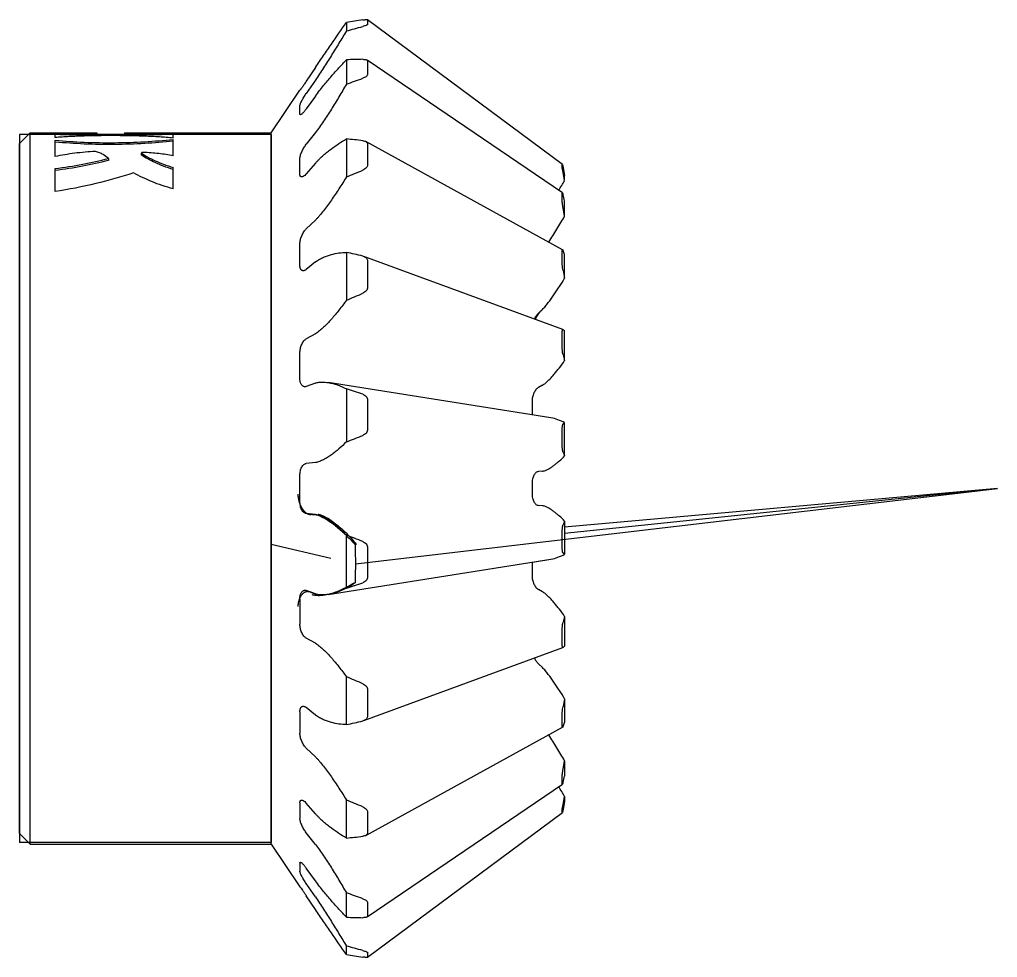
# Model space of a CAD drawing. Header units: inches. Extents: x -164 to 250, y -285 to 80.
# Drawn here: x 103.409 to 105.574, y 33.245 to 35.321 of the extents above; entities that cross this region are included whole.
import ezdxf

# ---------------------------------------------------------------- set-up
doc = ezdxf.new("R2010")
doc.units = ezdxf.units.IN
doc.header["$MEASUREMENT"] = 0
for name, color, linetype in [('LAY0001', 7, 'Continuous'), ('LAYER_CURVE', 7, 'Continuous'), ('LAYER_CUT_FEAT', 7, 'Continuous'), ('LAYER_FEATURE', 7, 'Continuous')]:
    doc.layers.add(name, color=color, linetype=linetype)

msp = doc.modelspace()

# ---------------------------------------------------------------- linework, layer by layer
at = {"color": 7, "linetype": 'Continuous'}
for p, q in [((104.6109, 34.99947), (104.1797, 35.32027)), ((104.61108, 34.93699), (104.17838, 35.23091)), ((104.06435, 35.21468), (104.04389, 35.18406)), ((104.06435, 35.18681), (104.04389, 35.1571)), ((104.02974, 35.16406), (104.02974, 35.16454)), ((104.02975, 35.16404), (104.02974, 35.16406)), ((104.02989, 35.16415), (104.02975, 35.16404)), ((104.06435, 35.15132), (104.04389, 35.12278)), ((104.02974, 35.11192), (104.02974, 35.12992)), ((103.43263, 35.07006), (103.58003, 35.07006)), ((103.48775, 35.05953), (103.48775, 35.0699)), ((103.58003, 35.07006), (103.58003, 35.06519)), ((103.64154, 35.06612), (103.58003, 35.06612)), ((103.64154, 35.07006), (103.96649, 35.07006)), ((103.64154, 35.07006), (103.64154, 35.06547)), ((103.74919, 35.05838), (103.74919, 35.06999)), ((104.06435, 35.07043), (104.04389, 35.04454)), ((103.48775, 35.01747), (103.48775, 35.05339)), ((103.74919, 35.01922), (103.74919, 35.05532)), ((104.61149, 34.81129), (104.17571, 35.05054)), ((103.67876, 35.02108), (103.67876, 35.02526)), ((103.67923, 35.02041), (103.67876, 35.02108)), ((103.60565, 35.01305), (103.60565, 35.0088)), ((103.74919, 34.94597), (103.74919, 34.99316)), ((104.02974, 34.97861), (104.02974, 35.01284)), ((104.06435, 35.00293), (104.04389, 34.97926)), ((103.48775, 34.94012), (103.48775, 34.99089)), ((104.06435, 34.87694), (104.04389, 34.85741)), ((104.02974, 34.77717), (104.02974, 34.82429)), ((104.06435, 34.78404), (104.04389, 34.76756)), ((104.6122, 34.63494), (104.17106, 34.79646)), ((104.56691, 34.67915), (104.55789, 34.67053)), ((104.06435, 34.62527), (104.04389, 34.61401)), ((104.02974, 34.52733), (104.02974, 34.58272)), ((104.06435, 34.51606), (104.04389, 34.50839)), ((104.5857, 34.4391), (104.09251, 34.51714)), ((104.56691, 34.51124), (104.55789, 34.50628)), ((104.54382, 34.47525), (104.54382, 34.45363)), ((104.06435, 34.34007), (104.04389, 34.33818)), ((104.56691, 34.32096), (104.55789, 34.32013)), ((104.02974, 34.25354), (104.02974, 34.31177)), ((104.54382, 34.29402), (104.54382, 34.27129)), ((104.56691, 34.24435), (104.55789, 34.24518)), ((104.06435, 34.22524), (104.04389, 34.22713)), ((104.54476, 34.11974), (104.5857, 34.12621)), ((104.54382, 34.11168), (104.54382, 34.09006)), ((104.06435, 34.04925), (104.04389, 34.05692)), ((104.56691, 34.05407), (104.55789, 34.05903)), ((104.02974, 34.03798), (104.02974, 33.98259)), ((104.06435, 33.94004), (104.04389, 33.9513)), ((104.17106, 33.76885), (104.6122, 33.93037)), ((104.56691, 33.88616), (104.55789, 33.89478)), ((104.02974, 33.78814), (104.02974, 33.74102)), ((104.06435, 33.78127), (104.04389, 33.79775)), ((104.17571, 33.51477), (104.61149, 33.75402)), ((104.06435, 33.68837), (104.04389, 33.7079)), ((104.17838, 33.3344), (104.61108, 33.62832)), ((104.02974, 33.5867), (104.02974, 33.55247)), ((104.06435, 33.56238), (104.04389, 33.58605)), ((104.1797, 33.24504), (104.6109, 33.56584)), ((104.06435, 33.49488), (104.04389, 33.52077)), ((104.02974, 33.45339), (104.02974, 33.43539)), ((104.06435, 33.41399), (104.04389, 33.44253)), ((104.02974, 33.40125), (104.02975, 33.40127)), ((104.02974, 33.40125), (104.02974, 33.40077)), ((104.02975, 33.40127), (104.03031, 33.40066)), ((104.06435, 33.3785), (104.04389, 33.40821)), ((104.06435, 33.35063), (104.04389, 33.38126))]:
    msp.add_line(p, q, dxfattribs=at)
msp.add_arc((104.61065, 34.63195), 0.06446, 142.89805, 143.7947, dxfattribs=at)
for points, knots in [([(104.04389, 35.18406), (104.04226, 35.18162), (104.03988, 35.17808), (104.03678, 35.1736), (104.03475, 35.17071), (104.03301, 35.16827), (104.03163, 35.16636), (104.03063, 35.16505), (104.0301, 35.16436), (104.02989, 35.16415)], [0, 0, 0, 0, 0.3612195, 0.5254513, 0.6718985, 0.7960282, 0.8939709, 0.9626672, 1, 1, 1, 1]), ([(104.02974, 35.12992), (104.02974, 35.13018), (104.02981, 35.13077), (104.03012, 35.13219), (104.03088, 35.13437), (104.0322, 35.13739), (104.03396, 35.1409), (104.03609, 35.14476), (104.03935, 35.15026), (104.04202, 35.15438), (104.04389, 35.1571)], [0, 0, 0, 0, 0.0255874, 0.057743, 0.1415442, 0.2495506, 0.3782187, 0.5230073, 0.678699, 1, 1, 1, 1]), ([(104.04389, 35.12278), (104.04317, 35.12177), (104.04175, 35.11986), (104.03962, 35.1172), (104.03758, 35.1149), (104.03571, 35.113), (104.03404, 35.11155), (104.03276, 35.11068), (104.03186, 35.11026), (104.03119, 35.11006), (104.03067, 35.11008), (104.03042, 35.11021)], [0, 0, 0, 0, 0.1953342, 0.376554, 0.5396566, 0.6811491, 0.7982752, 0.8893455, 0.92515, 0.9548821, 1, 1, 1, 1]), ([(104.03042, 35.11021), (104.03031, 35.11027), (104.0301, 35.11045), (104.02988, 35.11084), (104.02976, 35.11134), (104.02974, 35.11172), (104.02974, 35.11192)], [0, 0, 0, 0, 0.1984575, 0.4188777, 0.6822092, 1, 1, 1, 1]), ([(103.48775, 35.0699), (103.50269, 35.06974), (103.53345, 35.06932), (103.56421, 35.06913), (103.58003, 35.06913)], [0, 0, 0, 0, 0.4856606, 1, 1, 1, 1]), ([(103.58003, 35.06519), (103.56421, 35.06519), (103.53345, 35.06538), (103.50269, 35.0658), (103.48775, 35.06596)], [0, 0, 0, 0, 0.5143393, 1, 1, 1, 1]), ([(103.74919, 35.05838), (103.73901, 35.05936), (103.7181, 35.06096), (103.68608, 35.06252), (103.65298, 35.06343), (103.61929, 35.0638), (103.58548, 35.06365), (103.55206, 35.06298), (103.51952, 35.06172), (103.49818, 35.06037), (103.48775, 35.05953)], [0, 0, 0, 0, 0.1172736, 0.240335, 0.3674672, 0.4968581, 0.6266521, 0.7549856, 0.8800227, 1, 1, 1, 1]), ([(103.64154, 35.06941), (103.66005, 35.06932), (103.6875, 35.06937), (103.72339, 35.06973), (103.74076, 35.06992), (103.74919, 35.06999)], [0, 0, 0, 0, 0.5158149, 0.7649693, 1, 1, 1, 1]), ([(103.74919, 35.06605), (103.74076, 35.06598), (103.72339, 35.06579), (103.6875, 35.06543), (103.66005, 35.06538), (103.64154, 35.06547)], [0, 0, 0, 0, 0.2350318, 0.4841851, 1, 1, 1, 1]), ([(103.48775, 35.05339), (103.50924, 35.05154), (103.55314, 35.04863), (103.61938, 35.0475), (103.68507, 35.04977), (103.72824, 35.05327), (103.74919, 35.05532)], [0, 0, 0, 0, 0.247147, 0.5039282, 0.7587093, 1, 1, 1, 1]), ([(103.74919, 35.05131), (103.72824, 35.04924), (103.68507, 35.04573), (103.61938, 35.04345), (103.55314, 35.04459), (103.50924, 35.04751), (103.48775, 35.04937)], [0, 0, 0, 0, 0.2412916, 0.4960722, 0.7528528, 1, 1, 1, 1]), ([(104.02974, 35.01284), (104.02974, 35.01388), (104.02998, 35.01616), (104.03082, 35.01978), (104.03214, 35.02379), (104.03453, 35.02958), (104.03829, 35.03669), (104.04193, 35.04205), (104.04389, 35.04454)], [0, 0, 0, 0, 0.0886917, 0.1949607, 0.3161331, 0.4485262, 0.7292455, 1, 1, 1, 1]), ([(103.57715, 35.02893), (103.56176, 35.02794), (103.5318, 35.02521), (103.50208, 35.02045), (103.48775, 35.01747)], [0, 0, 0, 0, 0.5132453, 1, 1, 1, 1]), ([(103.60565, 35.01305), (103.6023, 35.0166), (103.59582, 35.02116), (103.58593, 35.02587), (103.5802, 35.02795), (103.57715, 35.02893)], [0, 0, 0, 0, 0.445174, 0.7083168, 1, 1, 1, 1]), ([(103.68345, 35.02665), (103.68286, 35.02668), (103.68198, 35.02667), (103.68088, 35.02651), (103.68016, 35.02634), (103.67957, 35.02613), (103.67913, 35.02588), (103.67884, 35.02559), (103.67876, 35.02536), (103.67876, 35.02526)], [0, 0, 0, 0, 0.3432788, 0.5035566, 0.6466954, 0.7680182, 0.8654081, 0.9402713, 1, 1, 1, 1]), ([(103.67876, 35.02526), (103.67876, 35.0252), (103.67881, 35.02492), (103.67904, 35.02471), (103.67923, 35.02459)], [0, 0, 0, 0, 0.2086356, 1, 1, 1, 1]), ([(103.67923, 35.02459), (103.68363, 35.02164), (103.69342, 35.01579), (103.70972, 35.00769), (103.72854, 34.9999), (103.74206, 34.99533), (103.74919, 34.99316)], [0, 0, 0, 0, 0.2065483, 0.4438926, 0.7093563, 1, 1, 1, 1]), ([(103.74919, 34.98879), (103.74206, 34.99097), (103.72854, 34.99558), (103.70972, 35.00341), (103.69341, 35.01157), (103.68363, 35.01744), (103.67923, 35.02041)], [0, 0, 0, 0, 0.2905521, 0.5559767, 0.7933485, 1, 1, 1, 1]), ([(103.74919, 35.01922), (103.73856, 35.02112), (103.7167, 35.0242), (103.6947, 35.02601), (103.68345, 35.02665)], [0, 0, 0, 0, 0.4894518, 1, 1, 1, 1]), ([(103.48775, 34.99089), (103.50822, 34.99339), (103.54777, 34.99964), (103.58684, 35.00834), (103.60565, 35.01305)], [0, 0, 0, 0, 0.5154955, 1, 1, 1, 1]), ([(103.60565, 35.0088), (103.58684, 35.00407), (103.54778, 34.99532), (103.50823, 34.98902), (103.48775, 34.98651)], [0, 0, 0, 0, 0.4845152, 1, 1, 1, 1]), ([(103.66121, 34.98122), (103.63378, 34.97242), (103.57657, 34.95599), (103.51811, 34.94446), (103.48775, 34.94012)], [0, 0, 0, 0, 0.4843943, 1, 1, 1, 1]), ([(103.74919, 34.94597), (103.733, 34.95028), (103.7029, 34.96038), (103.67424, 34.974), (103.66121, 34.98122)], [0, 0, 0, 0, 0.5294456, 1, 1, 1, 1]), ([(104.03228, 34.97262), (104.03187, 34.9728), (104.03108, 34.97339), (104.03028, 34.97477), (104.02982, 34.97655), (104.02974, 34.97789), (104.02974, 34.97861)], [0, 0, 0, 0, 0.1968451, 0.4176367, 0.6823621, 1, 1, 1, 1]), ([(104.04389, 34.97926), (104.04284, 34.97805), (104.04082, 34.97594), (104.03806, 34.97382), (104.03598, 34.97279), (104.03462, 34.97238), (104.03337, 34.97229), (104.03261, 34.97248), (104.03228, 34.97262)], [0, 0, 0, 0, 0.3418265, 0.6216536, 0.7368435, 0.8362676, 0.9224171, 1, 1, 1, 1]), ([(104.02974, 34.82429), (104.02974, 34.82568), (104.02995, 34.82858), (104.03108, 34.83466), (104.03366, 34.8423), (104.03742, 34.84941), (104.04099, 34.85435), (104.04291, 34.85647), (104.04389, 34.85741)], [0, 0, 0, 0, 0.1131616, 0.2370756, 0.503175, 0.7676271, 0.8895373, 1, 1, 1, 1]), ([(104.03543, 34.76494), (104.03499, 34.76508), (104.03413, 34.76546), (104.03255, 34.7667), (104.03099, 34.76912), (104.02994, 34.77286), (104.02974, 34.77566), (104.02974, 34.77717)], [0, 0, 0, 0, 0.0957931, 0.1949139, 0.4163313, 0.6835728, 1, 1, 1, 1]), ([(104.04389, 34.76756), (104.04318, 34.76699), (104.04177, 34.766), (104.03956, 34.76499), (104.03742, 34.76459), (104.03605, 34.76475), (104.03543, 34.76494)], [0, 0, 0, 0, 0.2974583, 0.5587177, 0.7891442, 1, 1, 1, 1]), ([(104.55789, 34.67053), (104.55616, 34.66888), (104.55291, 34.6649), (104.55034, 34.66047), (104.54915, 34.65803)], [0, 0, 0, 0, 0.4680936, 1, 1, 1, 1]), ([(104.55115, 34.6573), (104.55169, 34.65846), (104.55389, 34.66286), (104.55649, 34.66708), (104.55864, 34.67003)], [0, 0, 0, 0, 0.2585445, 1, 1, 1, 1]), ([(104.55925, 34.67084), (104.55969, 34.67142), (104.56139, 34.6736), (104.56326, 34.67566), (104.56473, 34.67707)], [0, 0, 0, 0, 0.2635592, 1, 1, 1, 1]), ([(104.02974, 34.58272), (104.02974, 34.58596), (104.03052, 34.59249), (104.03303, 34.6002), (104.03592, 34.60573), (104.03833, 34.60923), (104.04095, 34.61204), (104.04291, 34.61347), (104.04389, 34.61401)], [0, 0, 0, 0, 0.2733171, 0.5485896, 0.6780236, 0.7976579, 0.9052915, 1, 1, 1, 1]), ([(104.03981, 34.5079), (104.03909, 34.508), (104.03763, 34.50844), (104.03566, 34.50972), (104.03391, 34.51157), (104.03184, 34.5149), (104.03014, 34.52025), (104.02974, 34.52486), (104.02974, 34.52733)], [0, 0, 0, 0, 0.0926311, 0.1900638, 0.2964665, 0.4143226, 0.6860754, 1, 1, 1, 1]), ([(104.04389, 34.50839), (104.04323, 34.50814), (104.04188, 34.50779), (104.04048, 34.5078), (104.03981, 34.5079)], [0, 0, 0, 0, 0.5127762, 1, 1, 1, 1]), ([(104.55789, 34.50628), (104.55691, 34.50574), (104.55497, 34.50432), (104.55237, 34.50154), (104.54997, 34.49808), (104.5471, 34.49261), (104.54459, 34.48496), (104.54382, 34.47848), (104.54382, 34.47525)], [0, 0, 0, 0, 0.0946964, 0.2022195, 0.3216687, 0.4508928, 0.7259777, 1, 1, 1, 1]), ([(104.54382, 34.45363), (104.54382, 34.45292), (104.5439, 34.4502), (104.54426, 34.44749), (104.54473, 34.44554)], [0, 0, 0, 0, 0.2618736, 1, 1, 1, 1]), ([(104.02974, 34.31177), (104.02974, 34.31505), (104.03041, 34.32133), (104.03292, 34.32859), (104.03587, 34.33322), (104.03831, 34.33581), (104.04099, 34.33755), (104.04295, 34.3381), (104.04389, 34.33818)], [0, 0, 0, 0, 0.3050809, 0.583392, 0.7056644, 0.8147802, 0.9117238, 1, 1, 1, 1]), ([(104.55789, 34.32013), (104.55695, 34.32004), (104.55501, 34.31951), (104.55235, 34.31779), (104.54993, 34.31524), (104.54699, 34.31066), (104.54449, 34.30349), (104.54382, 34.29727), (104.54382, 34.29402)], [0, 0, 0, 0, 0.0884545, 0.1854835, 0.2945615, 0.4166936, 0.694673, 1, 1, 1, 1]), ([(104.54382, 34.27129), (104.54382, 34.26804), (104.54449, 34.26182), (104.54699, 34.25465), (104.54993, 34.25007), (104.55235, 34.24752), (104.55501, 34.2458), (104.55695, 34.24527), (104.55789, 34.24518)], [0, 0, 0, 0, 0.3053244, 0.5833038, 0.7054367, 0.8145156, 0.9115452, 1, 1, 1, 1]), ([(104.04389, 34.22713), (104.04295, 34.22721), (104.04099, 34.22776), (104.03831, 34.2295), (104.03587, 34.23209), (104.03292, 34.23672), (104.03041, 34.24398), (104.02974, 34.25026), (104.02974, 34.25354)], [0, 0, 0, 0, 0.0882759, 0.1852189, 0.2943338, 0.4166055, 0.6949161, 1, 1, 1, 1]), ([(104.54473, 34.11977), (104.54458, 34.11914), (104.54403, 34.11648), (104.54382, 34.11375), (104.54382, 34.11168)], [0, 0, 0, 0, 0.2374407, 1, 1, 1, 1]), ([(104.54382, 34.09006), (104.54382, 34.08683), (104.54459, 34.08035), (104.5471, 34.0727), (104.54997, 34.06723), (104.55237, 34.06377), (104.55497, 34.06099), (104.55691, 34.05957), (104.55789, 34.05903)], [0, 0, 0, 0, 0.2740191, 0.5491044, 0.6783313, 0.7977811, 0.905304, 1, 1, 1, 1]), ([(104.02974, 34.03798), (104.02974, 34.04045), (104.03014, 34.04506), (104.03184, 34.05041), (104.03391, 34.05374), (104.03566, 34.05559), (104.03763, 34.05688), (104.03909, 34.05731), (104.03981, 34.05741)], [0, 0, 0, 0, 0.3139228, 0.5856755, 0.703532, 0.8099352, 0.9073684, 1, 1, 1, 1]), ([(104.03981, 34.05741), (104.04048, 34.05751), (104.04188, 34.05752), (104.04323, 34.05717), (104.04389, 34.05692)], [0, 0, 0, 0, 0.4872245, 1, 1, 1, 1]), ([(104.04389, 33.9513), (104.04291, 33.95184), (104.04095, 33.95327), (104.03833, 33.95608), (104.03592, 33.95958), (104.03303, 33.96511), (104.03052, 33.97282), (104.02974, 33.97935), (104.02974, 33.98259)], [0, 0, 0, 0, 0.0947082, 0.2023414, 0.3219751, 0.4514086, 0.7266812, 1, 1, 1, 1]), ([(104.54915, 33.90728), (104.55034, 33.90484), (104.55291, 33.90041), (104.55616, 33.89643), (104.55789, 33.89478)], [0, 0, 0, 0, 0.5319063, 1, 1, 1, 1]), ([(104.02974, 33.78814), (104.02974, 33.78965), (104.02994, 33.79245), (104.03099, 33.79619), (104.03255, 33.79861), (104.03413, 33.79985), (104.03499, 33.80023), (104.03543, 33.80037)], [0, 0, 0, 0, 0.3164288, 0.5836706, 0.8050869, 0.9042073, 1, 1, 1, 1]), ([(104.03543, 33.80037), (104.03605, 33.80056), (104.03742, 33.80072), (104.03956, 33.80032), (104.04177, 33.79931), (104.04318, 33.79832), (104.04389, 33.79775)], [0, 0, 0, 0, 0.2108558, 0.4412824, 0.7025416, 1, 1, 1, 1]), ([(104.04389, 33.7079), (104.04291, 33.70884), (104.04099, 33.71096), (104.03742, 33.7159), (104.03366, 33.72301), (104.03108, 33.73065), (104.02995, 33.73673), (104.02974, 33.73963), (104.02974, 33.74102)], [0, 0, 0, 0, 0.1104629, 0.2323733, 0.4968259, 0.7629256, 0.886839, 1, 1, 1, 1]), ([(104.02974, 33.5867), (104.02974, 33.58742), (104.02982, 33.58876), (104.03028, 33.59055), (104.03108, 33.59192), (104.03187, 33.59251), (104.03228, 33.59269)], [0, 0, 0, 0, 0.3176373, 0.5823623, 0.8031543, 1, 1, 1, 1]), ([(104.03228, 33.59269), (104.03261, 33.59283), (104.03337, 33.59302), (104.03462, 33.59293), (104.03598, 33.59252), (104.03806, 33.59149), (104.04082, 33.58937), (104.04284, 33.58726), (104.04389, 33.58605)], [0, 0, 0, 0, 0.0775827, 0.1637321, 0.2631562, 0.3783462, 0.6581737, 1, 1, 1, 1]), ([(104.04389, 33.52077), (104.04193, 33.52326), (104.03829, 33.52862), (104.03453, 33.53573), (104.03214, 33.54152), (104.03082, 33.54553), (104.02998, 33.54915), (104.02974, 33.55143), (104.02974, 33.55247)], [0, 0, 0, 0, 0.2707536, 0.5514719, 0.683865, 0.8050379, 0.9113076, 1, 1, 1, 1]), ([(104.02974, 33.45339), (104.02974, 33.45359), (104.02976, 33.45397), (104.02988, 33.45447), (104.0301, 33.45486), (104.03031, 33.45504), (104.03042, 33.4551)], [0, 0, 0, 0, 0.3177936, 0.5811232, 0.8015421, 1, 1, 1, 1]), ([(104.03042, 33.4551), (104.03067, 33.45523), (104.03119, 33.45525), (104.03186, 33.45505), (104.03276, 33.45463), (104.03404, 33.45376), (104.03571, 33.45231), (104.03758, 33.45041), (104.03962, 33.44811), (104.04175, 33.44545), (104.04317, 33.44354), (104.04389, 33.44253)], [0, 0, 0, 0, 0.0451174, 0.0748492, 0.1106536, 0.2017235, 0.3188496, 0.4603423, 0.6234454, 0.8046657, 1, 1, 1, 1]), ([(104.04389, 33.40821), (104.04202, 33.41093), (104.03935, 33.41505), (104.03609, 33.42055), (104.03396, 33.42441), (104.0322, 33.42792), (104.03088, 33.43094), (104.03012, 33.43312), (104.02981, 33.43454), (104.02974, 33.43513), (104.02974, 33.43539)], [0, 0, 0, 0, 0.3212998, 0.4769908, 0.6217791, 0.7504473, 0.8584543, 0.9422564, 0.9744124, 1, 1, 1, 1]), ([(104.03031, 33.40066), (104.03099, 33.39982), (104.0327, 33.39748), (104.03575, 33.39321), (104.03962, 33.38761), (104.04242, 33.38346), (104.04389, 33.38126)], [0, 0, 0, 0, 0.1376615, 0.366645, 0.663949, 1, 1, 1, 1])]:
    msp.add_open_spline(points, degree=3, knots=knots, dxfattribs=at)
at = {"layer": 'LAY0001', "color": 6, "linetype": 'Continuous'}
for p, q in [((103.96649, 35.06612), (103.40901, 35.06612)), ((103.96649, 33.49919), (103.40901, 33.49919))]:
    msp.add_line(p, q, dxfattribs=at)
at = {"layer": 'LAY0001', "color": 7, "linetype": 'Continuous'}
for p, q in [((103.40901, 35.06612), (103.40901, 33.49919)), ((103.96649, 35.06612), (103.96649, 33.49919))]:
    msp.add_line(p, q, dxfattribs=at)
at = {"layer": 'LAYER_CURVE', "color": 40, "linetype": 'Continuous'}
for p, q in [((104.15259, 34.11587), (105.57437, 34.28266)), ((105.57437, 34.28266), (104.61604, 34.19706)), ((105.57437, 34.28266), (104.61604, 34.18271)), ((103.96649, 34.15954), (104.09799, 34.12868))]:
    msp.add_line(p, q, dxfattribs=at)
at = {"layer": 'LAYER_CURVE', "color": 4, "linetype": 'Continuous'}
for p, q in [((104.06513, 34.04806), (104.06346, 34.04854)), ((104.09251, 34.04819), (104.09178, 34.04806))]:
    msp.add_line(p, q, dxfattribs=at)
at = {"layer": 'LAYER_CURVE', "color": 40, "linetype": 'Continuous'}
msp.add_arc((104.06477, 34.17107), 0.12542, 282.09385, 283.28308, dxfattribs=at)
at = {"layer": 'LAYER_CURVE', "color": 4, "linetype": 'Continuous'}
for points, knots in [([(104.05686, 34.22483), (104.05598, 34.2248), (104.05466, 34.22472), (104.05291, 34.22472), (104.0516, 34.22448), (104.05026, 34.22513), (104.04894, 34.22552), (104.04761, 34.22604), (104.04627, 34.22632), (104.045, 34.22744), (104.04371, 34.22832), (104.04244, 34.22932), (104.04112, 34.2301), (104.03999, 34.23165), (104.03879, 34.23298), (104.03764, 34.23442), (104.03641, 34.23565), (104.03543, 34.2376), (104.03437, 34.23935), (104.03337, 34.24119), (104.03225, 34.24288), (104.03152, 34.24505), (104.03068, 34.24709), (104.0299, 34.24919), (104.029, 34.25118), (104.02852, 34.25354), (104.02792, 34.25579), (104.02739, 34.25808), (104.02672, 34.26031), (104.02651, 34.26277), (104.02608, 34.26597), (104.02578, 34.26839), (104.02558, 34.27)], [0, 0, 0, 0, 0.0625, 0.09375, 0.125, 0.15625, 0.1875, 0.21875, 0.25, 0.28125, 0.3125, 0.34375, 0.375, 0.40625, 0.4375, 0.46875, 0.5, 0.53125, 0.5625, 0.59375, 0.625, 0.65625, 0.6875, 0.71875, 0.75, 0.78125, 0.8125, 0.84375, 0.875, 0.90625, 0.9375, 1, 1, 1, 1]), ([(104.05686, 34.22483), (104.05904, 34.22534), (104.06402, 34.22536), (104.07144, 34.22291), (104.07881, 34.21968), (104.08547, 34.21611), (104.09362, 34.21116), (104.10318, 34.20452), (104.11402, 34.1959), (104.12421, 34.18692), (104.13698, 34.1747), (104.1462, 34.16488), (104.15219, 34.15812)], [0, 0, 0, 0, 0.0665289, 0.1502562, 0.2225416, 0.2894909, 0.3530095, 0.4729191, 0.5860508, 0.694395, 0.7986386, 1, 1, 1, 1]), ([(104.15219, 34.15812), (104.1523, 34.15147), (104.15249, 34.13817), (104.1526, 34.12158), (104.15257, 34.10999), (104.15255, 34.10338), (104.15251, 34.09923), (104.15249, 34.09595), (104.15247, 34.09382), (104.15246, 34.09229), (104.15244, 34.0907), (104.15241, 34.08898), (104.15237, 34.08562), (104.15229, 34.08056), (104.15222, 34.07606), (104.15219, 34.07381)], [0, 0, 0, 0, 0.25, 0.5, 0.625, 0.6875, 0.75, 0.78125, 0.8125, 0.828125, 0.84375, 0.859375, 0.875, 0.9375, 1, 1, 1, 1]), ([(104.15219, 34.07381), (104.1462, 34.06987), (104.13698, 34.06437), (104.12421, 34.05814), (104.11402, 34.05395), (104.10342, 34.05049), (104.09615, 34.04883), (104.09251, 34.04819)], [0, 0, 0, 0, 0.3148572, 0.4778569, 0.6472683, 0.8241659, 1, 1, 1, 1]), ([(104.02558, 34.02135), (104.02578, 34.02284), (104.02607, 34.02509), (104.0265, 34.02805), (104.0267, 34.03037), (104.02736, 34.0323), (104.02789, 34.03435), (104.02849, 34.03632), (104.02896, 34.03845), (104.02986, 34.04003), (104.03064, 34.04177), (104.03147, 34.04342), (104.0322, 34.04526), (104.03329, 34.04641), (104.03428, 34.04776), (104.03531, 34.04901), (104.03626, 34.05048), (104.03752, 34.05117), (104.03869, 34.05208), (104.0399, 34.05288), (104.04106, 34.05393), (104.04237, 34.05409), (104.04364, 34.0545), (104.04493, 34.05478), (104.04619, 34.05532), (104.04754, 34.05497), (104.04886, 34.05487), (104.05019, 34.05465), (104.05152, 34.05468), (104.05285, 34.05382), (104.05463, 34.05299), (104.05597, 34.05229), (104.05686, 34.05184)], [0, 0, 0, 0, 0.0625, 0.09375, 0.125, 0.15625, 0.1875, 0.21875, 0.25, 0.28125, 0.3125, 0.34375, 0.375, 0.40625, 0.4375, 0.46875, 0.5, 0.53125, 0.5625, 0.59375, 0.625, 0.65625, 0.6875, 0.71875, 0.75, 0.78125, 0.8125, 0.84375, 0.875, 0.90625, 0.9375, 1, 1, 1, 1]), ([(104.09178, 34.04806), (104.08972, 34.04772), (104.08547, 34.04714), (104.07881, 34.04669), (104.072, 34.0469), (104.06736, 34.04749), (104.06513, 34.04806)], [0, 0, 0, 0, 0.2354852, 0.4836891, 0.7516755, 1, 1, 1, 1])]:
    msp.add_open_spline(points, degree=3, knots=knots, dxfattribs=at)
at = {"layer": 'LAYER_CURVE', "color": 40, "linetype": 'Continuous'}
for points, knots in [([(104.06993, 34.22571), (104.07044, 34.22563), (104.07259, 34.22526), (104.07703, 34.22387), (104.08432, 34.22083), (104.09421, 34.21538), (104.10663, 34.20692), (104.12134, 34.1948), (104.13587, 34.18062), (104.14718, 34.16812), (104.15326, 34.1609), (104.15528, 34.15844)], [0, 0, 0, 0, 0.0095069, 0.0419735, 0.1029653, 0.1975742, 0.3305823, 0.5063707, 0.7288617, 0.9096206, 1, 1, 1, 1]), ([(104.09358, 34.04901), (104.09913, 34.05032), (104.11109, 34.05402), (104.12716, 34.06101), (104.13988, 34.06788), (104.14678, 34.07205), (104.14909, 34.07349)], [0, 0, 0, 0, 0.262599, 0.5949639, 0.864988, 1, 1, 1, 1]), ([(104.05698, 34.04787), (104.05748, 34.0477), (104.05961, 34.04708), (104.0641, 34.04637), (104.07159, 34.04594), (104.08097, 34.04658), (104.08763, 34.04771), (104.09104, 34.04844)], [0, 0, 0, 0, 0.0312746, 0.1380794, 0.3387233, 0.6499566, 1, 1, 1, 1])]:
    msp.add_open_spline(points, degree=3, knots=knots, dxfattribs=at)
at = {"layer": 'LAYER_CURVE', "color": 4, "linetype": 'Continuous'}
msp.add_open_spline([(104.06346, 34.04854), (104.06125, 34.04926), (104.05904, 34.0503), (104.05686, 34.05184)], degree=3, dxfattribs=at)
at = {"layer": 'LAYER_CUT_FEAT', "color": 7, "linetype": 'Continuous'}
for p, q in [((104.17956, 35.32038), (104.17966, 35.32021)), ((104.17966, 35.32021), (104.17966, 35.30999)), ((104.13279, 35.31395), (104.13279, 35.29537)), ((104.13279, 35.23158), (104.13279, 35.17766)), ((104.17966, 35.22887), (104.17966, 35.1992)), ((104.13279, 35.05632), (104.13279, 34.97234)), ((104.17966, 35.04491), (104.17966, 34.9987)), ((104.61089, 34.99941), (104.6109, 34.99947)), ((104.61089, 34.99235), (104.61089, 34.99941)), ((104.61253, 34.98247), (104.61089, 34.99235)), ((104.6109, 34.99947), (104.61253, 34.99235)), ((104.61253, 34.99235), (104.61604, 34.97558)), ((104.61604, 34.96404), (104.61253, 34.98247)), ((104.61604, 34.96404), (104.61604, 34.97558)), ((104.61089, 34.91582), (104.61089, 34.93631)), ((104.61604, 34.8858), (104.61604, 34.91929)), ((104.61604, 34.8858), (104.61253, 34.90409)), ((104.13279, 34.80533), (104.13279, 34.69951)), ((104.61089, 34.77731), (104.61089, 34.80923)), ((104.61604, 34.74852), (104.61604, 34.80068)), ((104.16889, 34.79712), (104.17106, 34.79646)), ((104.17966, 34.78634), (104.17966, 34.7281)), ((104.61089, 34.59037), (104.61089, 34.6306)), ((104.6122, 34.63494), (104.61253, 34.63473)), ((104.61604, 34.56564), (104.61604, 34.63137)), ((104.13279, 34.50318), (104.13279, 34.38587)), ((104.17966, 34.47846), (104.17966, 34.4139)), ((104.61089, 34.37332), (104.61089, 34.41792)), ((104.61253, 34.42546), (104.61604, 34.42792)), ((104.61604, 34.35506), (104.61604, 34.42792)), ((104.61089, 34.14739), (104.61089, 34.19199)), ((104.61604, 34.21025), (104.61604, 34.13739)), ((104.13279, 34.06213), (104.13279, 34.17944)), ((104.17966, 34.15141), (104.17966, 34.08685)), ((104.61604, 34.13739), (104.61253, 34.13985)), ((104.61604, 33.99967), (104.61604, 33.93394)), ((104.61089, 33.93471), (104.61089, 33.97494)), ((104.61253, 33.93058), (104.6122, 33.93037)), ((104.13279, 33.75998), (104.13279, 33.8658)), ((104.17966, 33.83721), (104.17966, 33.77897)), ((104.61604, 33.81679), (104.61604, 33.76463)), ((104.61089, 33.75608), (104.61089, 33.78801)), ((104.17106, 33.76885), (104.16889, 33.76819)), ((104.61253, 33.66122), (104.61604, 33.67951)), ((104.61604, 33.67951), (104.61604, 33.64602)), ((104.61089, 33.629), (104.61089, 33.64949)), ((104.13279, 33.50899), (104.13279, 33.59297)), ((104.61253, 33.58284), (104.61604, 33.60127)), ((104.61604, 33.58973), (104.61253, 33.57296)), ((104.61604, 33.60127), (104.61604, 33.58973)), ((104.17966, 33.56661), (104.17966, 33.5204)), ((104.61089, 33.57296), (104.61253, 33.58284)), ((104.61089, 33.5659), (104.61089, 33.57296)), ((104.6109, 33.56584), (104.61089, 33.5659)), ((104.61253, 33.57296), (104.6109, 33.56584)), ((104.13279, 33.33373), (104.13279, 33.38765)), ((104.17966, 33.36611), (104.17966, 33.33644)), ((104.13279, 33.25136), (104.13279, 33.26994)), ((104.17956, 33.24493), (104.17903, 33.24476)), ((104.17966, 33.2451), (104.17956, 33.24493)), ((104.17966, 33.25532), (104.17966, 33.2451))]:
    msp.add_line(p, q, dxfattribs=at)
for centre, radius, start, end in [((104.74216, 31.5932), 3.77033, 98.74556, 99.30114), ((102.02638, 43.06479), 8.04989, 285.169087, 285.435529), ((104.19317, 33.74417), 1.48864, 90.93432, 92.32463), ((103.40072, 37.25842), 2.20578, 289.38331, 290.38066), ((104.04554, 34.04865), 1.01144, 82.99502, 85.0517), ((103.61008, 36.28517), 1.41307, 291.71022, 293.29497), ((101.10458, 37.08706), 4.10336, 328.49113, 328.84291), ((101.47299, 34.1077), 3.24614, 14.47857, 14.72417), ((103.95786, 33.95327), 0.86984, 75.95912, 78.39848), ((103.95798, 34.54482), 0.70605, 21.24702, 22.01916), ((108.73674, 35.64097), 4.21624, 191.99287, 192.22016), ((103.72031, 35.71704), 1.09796, 292.06641, 294.11483), ((104.56139, 34.5778), 0.07652, 44.428, 48.06487), ((106.17726, 34.99972), 1.62045, 195.06796, 195.5379), ((103.88002, 33.67208), 0.86869, 70.57695, 73.08363), ((103.80109, 35.27472), 0.94873, 290.46447, 292.81052), ((104.98789, 34.52225), 0.40771, 202.97821, 204.20984), ((105.01446, 34.03145), 0.4367, 155.83105, 156.98091), ((103.8069, 33.30525), 0.93296, 67.16965, 69.55536), ((103.88002, 34.89323), 0.86869, 286.91637, 289.42305), ((106.27787, 33.53806), 1.72475, 164.47631, 164.91783), ((104.56188, 33.987), 0.07582, 311.91835, 315.58878), ((103.72031, 32.84827), 1.09796, 65.88517, 67.93359), ((108.99676, 32.86857), 4.48217, 167.78659, 168.00039), ((103.95615, 34.61957), 0.87756, 281.61225, 284.03015), ((103.97034, 34.01559), 0.69276, 337.97343, 338.76039), ((101.53977, 34.44022), 3.17713, 345.27317, 345.5241), ((100.90522, 31.35688), 4.33676, 31.16656, 31.4994), ((103.62108, 32.30671), 1.38431, 66.68856, 68.30624), ((104.04526, 34.51941), 1.01421, 274.95111, 277.00217), ((103.41981, 31.35969), 2.14964, 69.60631, 70.62971), ((104.19295, 34.81331), 1.48081, 267.67169, 269.06936), ((102.17524, 26.04457), 7.48585, 74.554433, 74.840951), ((104.72669, 36.87467), 3.67166, 260.6914, 261.26191)]:
    msp.add_arc(centre, radius, start, end, dxfattribs=at)
for points, knots in [([(104.16889, 35.31969), (104.17013, 35.31988), (104.17193, 35.32013), (104.17425, 35.3204), (104.17578, 35.32054), (104.17711, 35.32062), (104.1782, 35.32064), (104.17899, 35.32058), (104.17943, 35.32048), (104.17956, 35.32038)], [0, 0, 0, 0, 0.3489175, 0.5075102, 0.6515651, 0.7770011, 0.8792335, 0.954374, 1, 1, 1, 1]), ([(104.06435, 35.21468), (104.06732, 35.21913), (104.07324, 35.22791), (104.08492, 35.24513), (104.10461, 35.27388), (104.12156, 35.29815), (104.13279, 35.31395)], [0, 0, 0, 0, 0.1330716, 0.2635692, 0.5176094, 1, 1, 1, 1]), ([(104.13279, 35.29537), (104.12732, 35.28637), (104.11628, 35.26825), (104.10228, 35.24563), (104.09085, 35.22746), (104.08216, 35.21379), (104.07335, 35.20021), (104.06739, 35.19123), (104.06435, 35.18681)], [0, 0, 0, 0, 0.2462246, 0.495875, 0.6217353, 0.7480494, 0.8744916, 1, 1, 1, 1]), ([(104.17966, 35.30999), (104.17966, 35.30981), (104.17937, 35.30938), (104.17868, 35.30888), (104.17763, 35.30829), (104.1757, 35.30743), (104.17275, 35.30637), (104.17024, 35.30562), (104.16889, 35.30525)], [0, 0, 0, 0, 0.0445581, 0.1169856, 0.2178421, 0.3433587, 0.6488122, 1, 1, 1, 1]), ([(104.06435, 35.15132), (104.06725, 35.15537), (104.07313, 35.16311), (104.082, 35.17431), (104.09073, 35.18492), (104.10204, 35.19823), (104.11592, 35.21386), (104.12721, 35.22585), (104.13279, 35.23158)], [0, 0, 0, 0, 0.1413617, 0.276168, 0.4061178, 0.5319824, 0.7726329, 1, 1, 1, 1]), ([(104.16889, 35.23261), (104.17073, 35.23264), (104.17335, 35.23253), (104.17653, 35.23184), (104.17785, 35.23127), (104.17838, 35.23091)], [0, 0, 0, 0, 0.5640062, 0.8026126, 1, 1, 1, 1]), ([(104.17838, 35.23091), (104.17875, 35.23066), (104.17939, 35.2301), (104.17966, 35.22926), (104.17966, 35.22887)], [0, 0, 0, 0, 0.5334588, 1, 1, 1, 1]), ([(104.17966, 35.1992), (104.17966, 35.19836), (104.179, 35.19704), (104.17769, 35.19561), (104.17579, 35.19404), (104.17284, 35.19233), (104.17026, 35.19123), (104.16889, 35.19072)], [0, 0, 0, 0, 0.175799, 0.2864816, 0.4112042, 0.6923392, 1, 1, 1, 1]), ([(104.13279, 35.17766), (104.12737, 35.1683), (104.11915, 35.15434), (104.10798, 35.13589), (104.0995, 35.12221), (104.09091, 35.10873), (104.08223, 35.09549), (104.07345, 35.08269), (104.06747, 35.07438), (104.06435, 35.07043)], [0, 0, 0, 0, 0.2548444, 0.3818766, 0.5083968, 0.6341373, 0.758716, 0.8813792, 1, 1, 1, 1]), ([(104.06435, 35.00293), (104.0658, 35.00461), (104.06873, 35.0078), (104.07464, 35.01369), (104.08192, 35.02044), (104.09068, 35.02786), (104.10194, 35.0367), (104.1158, 35.04641), (104.12718, 35.05324), (104.13279, 35.05632)], [0, 0, 0, 0, 0.07645, 0.1488732, 0.2871167, 0.4182048, 0.5436098, 0.7798967, 1, 1, 1, 1]), ([(104.16889, 35.05254), (104.17012, 35.05239), (104.17246, 35.05195), (104.17471, 35.05109), (104.17571, 35.05054)], [0, 0, 0, 0, 0.5192314, 1, 1, 1, 1]), ([(104.17571, 35.05054), (104.17628, 35.05022), (104.17733, 35.04953), (104.17862, 35.0482), (104.17947, 35.04664), (104.17966, 35.04548), (104.17966, 35.04491)], [0, 0, 0, 0, 0.2699893, 0.5223085, 0.7620867, 1, 1, 1, 1]), ([(104.17966, 34.9987), (104.17966, 34.99752), (104.17889, 34.99501), (104.17638, 34.99188), (104.17293, 34.98926), (104.17029, 34.9879), (104.16889, 34.9873)], [0, 0, 0, 0, 0.2151168, 0.4583982, 0.7234199, 1, 1, 1, 1]), ([(104.13279, 34.97234), (104.12741, 34.96354), (104.11924, 34.95051), (104.10802, 34.93348), (104.09954, 34.9211), (104.09096, 34.90912), (104.0823, 34.8976), (104.0749, 34.88847), (104.06896, 34.88161), (104.0659, 34.87842), (104.06435, 34.87694)], [0, 0, 0, 0, 0.2629816, 0.3923895, 0.5200404, 0.6455571, 0.7684135, 0.8875216, 0.9451361, 1, 1, 1, 1]), ([(104.61089, 34.93631), (104.61089, 34.93638), (104.61089, 34.93649), (104.6109, 34.93667), (104.61092, 34.93683), (104.61095, 34.93694), (104.61101, 34.93702), (104.61106, 34.937), (104.61108, 34.93699)], [0, 0, 0, 0, 0.2415358, 0.4442514, 0.676257, 0.8273555, 0.9160268, 1, 1, 1, 1]), ([(104.61108, 34.93699), (104.61114, 34.93695), (104.61124, 34.9368), (104.61138, 34.93651), (104.61154, 34.93609), (104.6118, 34.93535), (104.61214, 34.93423), (104.6124, 34.93328), (104.61253, 34.93276)], [0, 0, 0, 0, 0.0441699, 0.1175742, 0.217506, 0.3400919, 0.6405805, 1, 1, 1, 1]), ([(104.61253, 34.90409), (104.61232, 34.90518), (104.61193, 34.90735), (104.61142, 34.91052), (104.61108, 34.91302), (104.61092, 34.91475), (104.61089, 34.91549), (104.61089, 34.91582)], [0, 0, 0, 0, 0.2806514, 0.5588694, 0.8126842, 0.9180309, 1, 1, 1, 1]), ([(104.58088, 34.82809), (104.58705, 34.83744), (104.599, 34.85654), (104.61041, 34.87597), (104.61604, 34.8858)], [0, 0, 0, 0, 0.497219, 1, 1, 1, 1]), ([(104.06435, 34.78404), (104.06579, 34.7852), (104.0687, 34.78729), (104.07463, 34.79079), (104.08193, 34.79445), (104.0907, 34.79792), (104.10203, 34.8015), (104.11604, 34.80437), (104.12728, 34.80524), (104.13279, 34.80533)], [0, 0, 0, 0, 0.0762133, 0.14768, 0.2835266, 0.4124032, 0.5363132, 0.7730669, 1, 1, 1, 1]), ([(104.61089, 34.80923), (104.61089, 34.80958), (104.6109, 34.81016), (104.611, 34.81082), (104.61113, 34.81115), (104.61123, 34.81129), (104.61137, 34.81134), (104.61145, 34.81131), (104.61149, 34.81129)], [0, 0, 0, 0, 0.4436204, 0.73435, 0.8276056, 0.8933826, 0.9445143, 1, 1, 1, 1]), ([(104.61149, 34.81129), (104.61159, 34.81123), (104.61177, 34.81104), (104.61214, 34.81046), (104.61237, 34.80993), (104.61253, 34.80953)], [0, 0, 0, 0, 0.1543912, 0.375493, 1, 1, 1, 1]), ([(104.17106, 34.79646), (104.1722, 34.79604), (104.17439, 34.795), (104.17721, 34.79277), (104.17918, 34.78981), (104.17966, 34.78749), (104.17966, 34.78634)], [0, 0, 0, 0, 0.2594372, 0.5105506, 0.7551323, 1, 1, 1, 1]), ([(104.61253, 34.76488), (104.61209, 34.76696), (104.61152, 34.77014), (104.61102, 34.77429), (104.61089, 34.77635), (104.61089, 34.77731)], [0, 0, 0, 0, 0.5084958, 0.7712803, 1, 1, 1, 1]), ([(104.56691, 34.67915), (104.56804, 34.68022), (104.57024, 34.68253), (104.5734, 34.68622), (104.57659, 34.69009), (104.58083, 34.69549), (104.58606, 34.70252), (104.59222, 34.71124), (104.5983, 34.72025), (104.60634, 34.73264), (104.6122, 34.74212), (104.61604, 34.74852)], [0, 0, 0, 0, 0.0547314, 0.1122843, 0.1712467, 0.231335, 0.3541969, 0.4797545, 0.6074667, 0.7369344, 1, 1, 1, 1]), ([(104.17966, 34.7281), (104.17966, 34.72668), (104.17897, 34.72376), (104.17647, 34.72003), (104.17299, 34.71703), (104.1703, 34.71553), (104.16889, 34.7149)], [0, 0, 0, 0, 0.2378225, 0.4864717, 0.7419869, 1, 1, 1, 1]), ([(104.13279, 34.69951), (104.12745, 34.69211), (104.11931, 34.68126), (104.10805, 34.66734), (104.09958, 34.65747), (104.091, 34.64815), (104.08235, 34.63946), (104.07493, 34.63287), (104.06898, 34.62815), (104.06591, 34.62613), (104.06435, 34.62527)], [0, 0, 0, 0, 0.2697172, 0.4009007, 0.5292149, 0.6542505, 0.7754564, 0.8916592, 0.9473702, 1, 1, 1, 1]), ([(104.61089, 34.6306), (104.61089, 34.63133), (104.61093, 34.63254), (104.61116, 34.6339), (104.61146, 34.63459), (104.61168, 34.63487), (104.61195, 34.635), (104.61212, 34.63497), (104.6122, 34.63494)], [0, 0, 0, 0, 0.4437113, 0.7355123, 0.8291017, 0.8965552, 0.9488558, 1, 1, 1, 1]), ([(104.61253, 34.57846), (104.61205, 34.58024), (104.61148, 34.58313), (104.611, 34.58712), (104.61089, 34.58929), (104.61089, 34.59037)], [0, 0, 0, 0, 0.4595649, 0.7309424, 1, 1, 1, 1]), ([(104.56691, 34.51124), (104.56804, 34.51186), (104.57025, 34.51334), (104.57341, 34.51588), (104.5766, 34.51864), (104.58085, 34.52261), (104.58609, 34.52797), (104.59225, 34.5348), (104.59833, 34.54204), (104.6064, 34.55225), (104.61223, 34.56021), (104.61604, 34.56564)], [0, 0, 0, 0, 0.0523693, 0.1079115, 0.1651798, 0.2239028, 0.3450192, 0.4700675, 0.5984816, 0.7298235, 1, 1, 1, 1]), ([(104.06435, 34.51606), (104.06552, 34.5165), (104.06788, 34.51719), (104.07148, 34.51779), (104.07504, 34.5181), (104.07858, 34.51825), (104.08209, 34.51821), (104.08674, 34.51793), (104.09021, 34.5175), (104.09251, 34.51714)], [0, 0, 0, 0, 0.1316309, 0.2589436, 0.3841977, 0.5084009, 0.6318364, 0.7547666, 1, 1, 1, 1]), ([(104.09251, 34.51714), (104.09946, 34.51604), (104.11331, 34.5123), (104.12638, 34.5065), (104.13279, 34.50318)], [0, 0, 0, 0, 0.4937384, 1, 1, 1, 1]), ([(104.16889, 34.49133), (104.1703, 34.49084), (104.173, 34.48956), (104.17651, 34.48674), (104.17902, 34.48296), (104.17966, 34.47995), (104.17966, 34.47846)], [0, 0, 0, 0, 0.2501083, 0.4991936, 0.7484395, 1, 1, 1, 1]), ([(104.61604, 34.42792), (104.61125, 34.4306), (104.60145, 34.43528), (104.59096, 34.43826), (104.5857, 34.4391)], [0, 0, 0, 0, 0.5075913, 1, 1, 1, 1]), ([(104.17966, 34.4139), (104.17966, 34.41237), (104.17901, 34.40928), (104.17651, 34.40533), (104.17302, 34.40226), (104.1703, 34.40079), (104.16889, 34.40019)], [0, 0, 0, 0, 0.249412, 0.500103, 0.7505608, 1, 1, 1, 1]), ([(104.61089, 34.41792), (104.61089, 34.41893), (104.61096, 34.4207), (104.61131, 34.42298), (104.6118, 34.42452), (104.61227, 34.42526), (104.61253, 34.42546)], [0, 0, 0, 0, 0.3849164, 0.6775328, 0.8751693, 1, 1, 1, 1]), ([(104.13279, 34.38587), (104.12748, 34.38055), (104.11935, 34.37291), (104.10806, 34.36351), (104.09959, 34.3571), (104.091, 34.35134), (104.08231, 34.34631), (104.07353, 34.34231), (104.06742, 34.34035), (104.06435, 34.34007)], [0, 0, 0, 0, 0.2702984, 0.4009688, 0.5284004, 0.6523986, 0.7727492, 0.8889425, 1, 1, 1, 1]), ([(104.61253, 34.36309), (104.61229, 34.36365), (104.61186, 34.36498), (104.61135, 34.3673), (104.61098, 34.37015), (104.61089, 34.37222), (104.61089, 34.37332)], [0, 0, 0, 0, 0.1755534, 0.4024144, 0.6834216, 1, 1, 1, 1]), ([(104.56691, 34.32096), (104.56801, 34.32106), (104.57021, 34.32153), (104.5734, 34.3227), (104.57659, 34.32407), (104.58085, 34.32621), (104.58609, 34.32936), (104.59226, 34.33365), (104.59834, 34.33842), (104.60643, 34.34542), (104.61225, 34.35111), (104.61604, 34.35506)], [0, 0, 0, 0, 0.0544554, 0.1105856, 0.1678967, 0.2263392, 0.3464214, 0.4703398, 0.5978704, 0.7287898, 1, 1, 1, 1]), ([(104.61604, 34.21025), (104.61225, 34.2142), (104.60643, 34.21989), (104.59834, 34.22689), (104.59226, 34.23166), (104.58609, 34.23595), (104.58085, 34.2391), (104.57659, 34.24124), (104.5734, 34.24262), (104.57021, 34.24378), (104.56801, 34.24425), (104.56691, 34.24435)], [0, 0, 0, 0, 0.2712102, 0.4021296, 0.5296602, 0.6535786, 0.7736608, 0.8321034, 0.8894144, 0.9455446, 1, 1, 1, 1]), ([(104.06435, 34.22524), (104.06742, 34.22496), (104.07353, 34.223), (104.08231, 34.219), (104.091, 34.21397), (104.09959, 34.20821), (104.10806, 34.20181), (104.11935, 34.19241), (104.12748, 34.18476), (104.13279, 34.17944)], [0, 0, 0, 0, 0.1110575, 0.2272508, 0.3476014, 0.4715996, 0.5990312, 0.7297016, 1, 1, 1, 1]), ([(104.61089, 34.19199), (104.61089, 34.19309), (104.61098, 34.19516), (104.61135, 34.19801), (104.61186, 34.20033), (104.61229, 34.20166), (104.61253, 34.20222)], [0, 0, 0, 0, 0.3165429, 0.5975282, 0.8244229, 1, 1, 1, 1]), ([(104.16889, 34.16512), (104.1703, 34.16453), (104.17302, 34.16305), (104.17651, 34.15998), (104.17901, 34.15603), (104.17966, 34.15294), (104.17966, 34.15141)], [0, 0, 0, 0, 0.2494403, 0.4998981, 0.7505881, 1, 1, 1, 1]), ([(104.5857, 34.12621), (104.59096, 34.12705), (104.60145, 34.13003), (104.61125, 34.13471), (104.61604, 34.13739)], [0, 0, 0, 0, 0.4924087, 1, 1, 1, 1]), ([(104.61253, 34.13985), (104.61227, 34.14005), (104.6118, 34.14079), (104.61131, 34.14233), (104.61096, 34.14461), (104.61089, 34.14638), (104.61089, 34.14739)], [0, 0, 0, 0, 0.1248113, 0.3224065, 0.6150422, 1, 1, 1, 1]), ([(104.17966, 34.08685), (104.17966, 34.08536), (104.17902, 34.08235), (104.17651, 34.07857), (104.173, 34.07575), (104.1703, 34.07447), (104.16889, 34.07398)], [0, 0, 0, 0, 0.2515607, 0.5008075, 0.7498928, 1, 1, 1, 1]), ([(104.13279, 34.06213), (104.12638, 34.05881), (104.11331, 34.05301), (104.09946, 34.04927), (104.09251, 34.04817)], [0, 0, 0, 0, 0.5062616, 1, 1, 1, 1]), ([(104.09251, 34.04817), (104.09021, 34.04781), (104.08674, 34.04739), (104.08209, 34.0471), (104.07858, 34.04706), (104.07504, 34.04721), (104.07148, 34.04752), (104.06788, 34.04812), (104.06552, 34.04881), (104.06435, 34.04925)], [0, 0, 0, 0, 0.2452333, 0.3681636, 0.4915991, 0.6158023, 0.7410563, 0.8683691, 1, 1, 1, 1]), ([(104.61604, 33.99967), (104.61223, 34.0051), (104.6064, 34.01306), (104.59833, 34.02327), (104.59225, 34.03051), (104.58609, 34.03734), (104.58085, 34.0427), (104.5766, 34.04667), (104.57341, 34.04943), (104.57025, 34.05197), (104.56804, 34.05345), (104.56691, 34.05407)], [0, 0, 0, 0, 0.2701765, 0.4015184, 0.5299325, 0.6549808, 0.7760972, 0.8348202, 0.8920886, 0.9476307, 1, 1, 1, 1]), ([(104.61089, 33.97494), (104.61089, 33.97602), (104.611, 33.97819), (104.61148, 33.98218), (104.61205, 33.98507), (104.61253, 33.98685)], [0, 0, 0, 0, 0.2690266, 0.5403808, 1, 1, 1, 1]), ([(104.06435, 33.94004), (104.06591, 33.93918), (104.06898, 33.93716), (104.07493, 33.93244), (104.08235, 33.92585), (104.091, 33.91716), (104.09958, 33.90784), (104.10805, 33.89797), (104.11931, 33.88405), (104.12745, 33.8732), (104.13279, 33.8658)], [0, 0, 0, 0, 0.0526298, 0.1083408, 0.2245435, 0.3457495, 0.4707851, 0.5990993, 0.7302828, 1, 1, 1, 1]), ([(104.6122, 33.93037), (104.61212, 33.93034), (104.61195, 33.93031), (104.61168, 33.93044), (104.61146, 33.93072), (104.61116, 33.93141), (104.61093, 33.93277), (104.61089, 33.93398), (104.61089, 33.93471)], [0, 0, 0, 0, 0.0511415, 0.1034375, 0.1708447, 0.2645058, 0.5562489, 1, 1, 1, 1]), ([(104.61604, 33.81679), (104.6122, 33.82319), (104.60634, 33.83267), (104.5983, 33.84506), (104.59222, 33.85407), (104.58606, 33.86279), (104.58083, 33.86982), (104.57659, 33.87522), (104.5734, 33.87909), (104.57024, 33.88278), (104.56804, 33.88509), (104.56691, 33.88616)], [0, 0, 0, 0, 0.2630656, 0.3925333, 0.5202455, 0.6458031, 0.768665, 0.8287534, 0.8877157, 0.9452686, 1, 1, 1, 1]), ([(104.16889, 33.85041), (104.1703, 33.84978), (104.17299, 33.84828), (104.17647, 33.84528), (104.17897, 33.84155), (104.17966, 33.83863), (104.17966, 33.83721)], [0, 0, 0, 0, 0.2580143, 0.5135294, 0.7621776, 1, 1, 1, 1]), ([(104.13279, 33.75998), (104.12728, 33.76007), (104.11604, 33.76094), (104.10203, 33.76381), (104.0907, 33.76739), (104.08193, 33.77086), (104.07463, 33.77452), (104.0687, 33.77802), (104.06579, 33.78011), (104.06435, 33.78127)], [0, 0, 0, 0, 0.2269331, 0.4636868, 0.5875968, 0.7164734, 0.8523201, 0.9237867, 1, 1, 1, 1]), ([(104.61089, 33.78801), (104.61089, 33.78896), (104.61102, 33.79102), (104.61152, 33.79517), (104.61209, 33.79835), (104.61253, 33.80043)], [0, 0, 0, 0, 0.2286925, 0.4914527, 1, 1, 1, 1]), ([(104.17966, 33.77897), (104.17966, 33.77782), (104.17918, 33.7755), (104.17721, 33.77254), (104.17439, 33.77031), (104.1722, 33.76927), (104.17106, 33.76885)], [0, 0, 0, 0, 0.2448676, 0.4894502, 0.7405639, 1, 1, 1, 1]), ([(104.61604, 33.67951), (104.61041, 33.68934), (104.599, 33.70877), (104.58705, 33.72787), (104.58088, 33.73722)], [0, 0, 0, 0, 0.502781, 1, 1, 1, 1]), ([(104.61149, 33.75402), (104.61145, 33.754), (104.61137, 33.75397), (104.61123, 33.75402), (104.61113, 33.75416), (104.611, 33.75449), (104.6109, 33.75515), (104.61089, 33.75573), (104.61089, 33.75608)], [0, 0, 0, 0, 0.0554295, 0.1065876, 0.1723032, 0.2655442, 0.5563036, 1, 1, 1, 1]), ([(104.61253, 33.75578), (104.61237, 33.75538), (104.61214, 33.75485), (104.61177, 33.75427), (104.61159, 33.75408), (104.61149, 33.75402)], [0, 0, 0, 0, 0.6244292, 0.8454762, 1, 1, 1, 1]), ([(104.06435, 33.68837), (104.0659, 33.68689), (104.06896, 33.6837), (104.0749, 33.67684), (104.0823, 33.66771), (104.09096, 33.65619), (104.09954, 33.64421), (104.10802, 33.63183), (104.11924, 33.61481), (104.12741, 33.60177), (104.13279, 33.59297)], [0, 0, 0, 0, 0.0548639, 0.1124783, 0.2315865, 0.3544429, 0.4799596, 0.6076105, 0.7370184, 1, 1, 1, 1]), ([(104.61089, 33.64949), (104.61089, 33.64982), (104.61092, 33.65056), (104.61108, 33.65229), (104.61142, 33.65479), (104.61193, 33.65796), (104.61232, 33.66013), (104.61253, 33.66122)], [0, 0, 0, 0, 0.0819569, 0.1872926, 0.4410819, 0.7193174, 1, 1, 1, 1]), ([(104.61108, 33.62832), (104.61107, 33.62831), (104.61104, 33.6283), (104.61098, 33.62832), (104.61094, 33.6284), (104.61089, 33.62863), (104.61089, 33.62884), (104.61089, 33.629)], [0, 0, 0, 0, 0.0600808, 0.1108848, 0.2164535, 0.3931143, 1, 1, 1, 1]), ([(104.61253, 33.63255), (104.6124, 33.63203), (104.61214, 33.63108), (104.6118, 33.62996), (104.61154, 33.62922), (104.61138, 33.6288), (104.61124, 33.62852), (104.61114, 33.62836), (104.61108, 33.62832)], [0, 0, 0, 0, 0.3593772, 0.6598495, 0.7825206, 0.8823834, 0.955784, 1, 1, 1, 1]), ([(104.16889, 33.57801), (104.17029, 33.57741), (104.17293, 33.57605), (104.17638, 33.57343), (104.17889, 33.5703), (104.17966, 33.56779), (104.17966, 33.56661)], [0, 0, 0, 0, 0.2765813, 0.5416029, 0.7848833, 1, 1, 1, 1]), ([(104.13279, 33.50899), (104.12718, 33.51207), (104.1158, 33.5189), (104.10194, 33.52861), (104.09068, 33.53745), (104.08192, 33.54487), (104.07464, 33.55162), (104.06873, 33.55751), (104.0658, 33.5607), (104.06435, 33.56238)], [0, 0, 0, 0, 0.2201033, 0.4563902, 0.5817952, 0.7128833, 0.8511268, 0.92355, 1, 1, 1, 1]), ([(104.17966, 33.5204), (104.17966, 33.51983), (104.17947, 33.51867), (104.17862, 33.51711), (104.17733, 33.51578), (104.17628, 33.51509), (104.17571, 33.51477)], [0, 0, 0, 0, 0.2379127, 0.4776909, 0.7300106, 1, 1, 1, 1]), ([(104.17571, 33.51477), (104.17471, 33.51422), (104.17246, 33.51337), (104.17012, 33.51292), (104.16889, 33.51277)], [0, 0, 0, 0, 0.4807695, 1, 1, 1, 1]), ([(104.06435, 33.49488), (104.06747, 33.49093), (104.07345, 33.48262), (104.08223, 33.46982), (104.09091, 33.45658), (104.0995, 33.4431), (104.10798, 33.42942), (104.11915, 33.41097), (104.12737, 33.39701), (104.13279, 33.38765)], [0, 0, 0, 0, 0.1186208, 0.241284, 0.3658626, 0.4916032, 0.6181234, 0.7451556, 1, 1, 1, 1]), ([(104.13279, 33.33373), (104.12721, 33.33946), (104.11592, 33.35145), (104.10204, 33.36708), (104.09073, 33.38039), (104.082, 33.391), (104.07313, 33.40221), (104.06725, 33.40995), (104.06435, 33.41399)], [0, 0, 0, 0, 0.2273671, 0.4680176, 0.5938822, 0.723832, 0.8586383, 1, 1, 1, 1]), ([(104.06435, 33.3785), (104.06739, 33.37408), (104.07335, 33.3651), (104.08216, 33.35152), (104.09085, 33.33785), (104.10228, 33.31968), (104.11628, 33.29706), (104.12732, 33.27894), (104.13279, 33.26994)], [0, 0, 0, 0, 0.1255084, 0.2519505, 0.3782647, 0.5041249, 0.7537754, 1, 1, 1, 1]), ([(104.16889, 33.37459), (104.17026, 33.37408), (104.17284, 33.37298), (104.17579, 33.37127), (104.17769, 33.3697), (104.179, 33.36827), (104.17966, 33.36695), (104.17966, 33.36611)], [0, 0, 0, 0, 0.3076621, 0.5887969, 0.7135191, 0.8242011, 1, 1, 1, 1]), ([(104.13279, 33.25136), (104.12156, 33.26716), (104.10461, 33.29143), (104.08492, 33.32018), (104.07324, 33.3374), (104.06732, 33.34618), (104.06435, 33.35063)], [0, 0, 0, 0, 0.4823906, 0.7364308, 0.8669283, 1, 1, 1, 1]), ([(104.17838, 33.3344), (104.17785, 33.33404), (104.17653, 33.33347), (104.17335, 33.33278), (104.17073, 33.33267), (104.16889, 33.3327)], [0, 0, 0, 0, 0.1973881, 0.4359955, 1, 1, 1, 1]), ([(104.17966, 33.33644), (104.17966, 33.33605), (104.17939, 33.33521), (104.17875, 33.33465), (104.17838, 33.3344)], [0, 0, 0, 0, 0.4665406, 1, 1, 1, 1]), ([(104.16889, 33.26006), (104.17024, 33.25969), (104.17275, 33.25894), (104.1757, 33.25789), (104.17763, 33.25702), (104.17868, 33.25643), (104.17937, 33.25593), (104.17966, 33.2555), (104.17966, 33.25532)], [0, 0, 0, 0, 0.3511892, 0.6566423, 0.7821587, 0.8830145, 0.9554419, 1, 1, 1, 1]), ([(104.17903, 33.24476), (104.1788, 33.24472), (104.17826, 33.24468), (104.17692, 33.24468), (104.17484, 33.24484), (104.17201, 33.24517), (104.16997, 33.24546), (104.16889, 33.24562)], [0, 0, 0, 0, 0.0692219, 0.1598055, 0.3942673, 0.6802369, 1, 1, 1, 1])]:
    msp.add_open_spline(points, degree=3, knots=knots, dxfattribs=at)
at = {"layer": 'LAYER_FEATURE', "color": 7, "linetype": 'Continuous'}
for p, q in [((103.96649, 35.06966), (104.02974, 35.16454)), ((104.02974, 35.16454), (104.02996, 35.16441)), ((103.40901, 35.04643), (103.43263, 35.07006)), ((103.43263, 33.49525), (103.43263, 35.07006)), ((103.96649, 33.49525), (103.96649, 35.07006)), ((103.40901, 33.51888), (103.40901, 35.04643)), ((104.09251, 34.04817), (104.5857, 34.12621)), ((103.40901, 33.51888), (103.43263, 33.49525)), ((103.43263, 33.49525), (103.96649, 33.49525)), ((103.96649, 33.49565), (104.02974, 33.40077)), ((104.02974, 33.40077), (104.02996, 33.4009))]:
    msp.add_line(p, q, dxfattribs=at)

doc.saveas('drawing.dxf')
